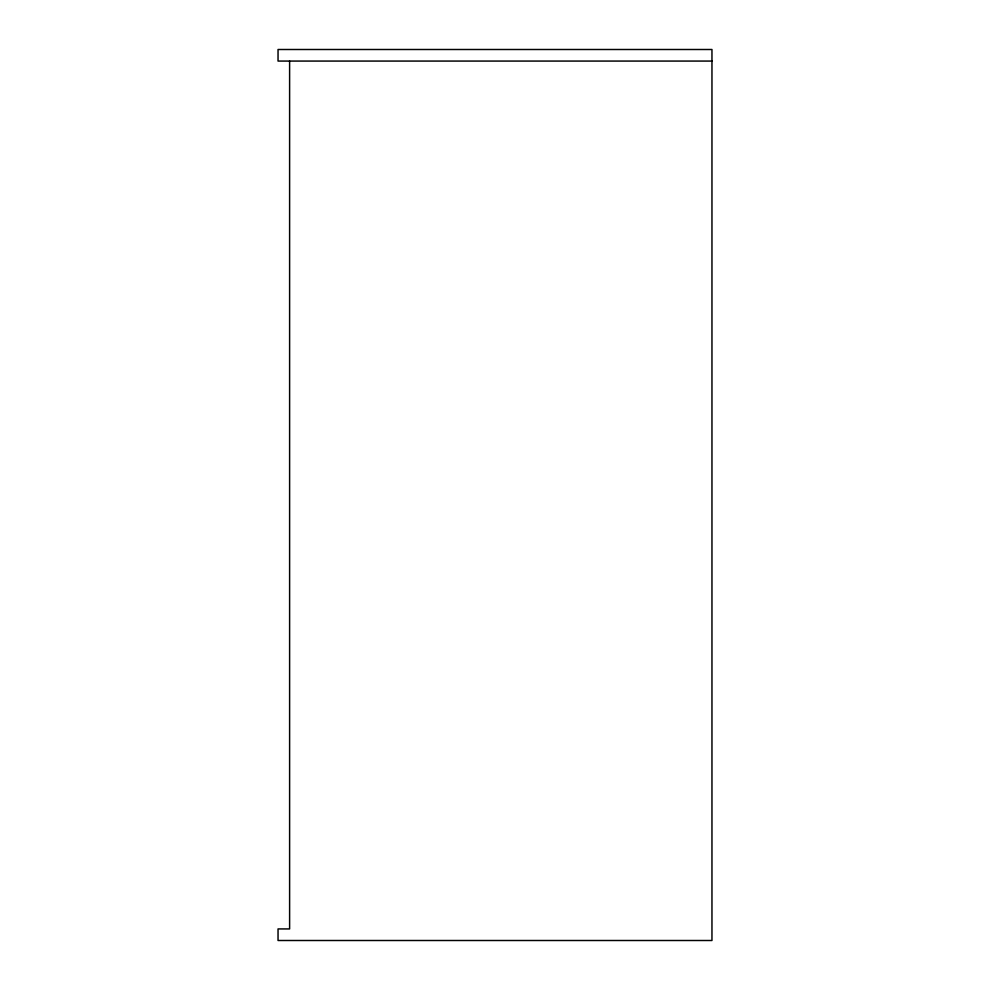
<?xml version="1.0" encoding="UTF-8"?>
<svg xmlns="http://www.w3.org/2000/svg" width="990" height="990" viewBox="0 0 990 990"><rect width="100%" height="100%" fill="white"/><g stroke="black" fill="none" stroke-linecap="round" stroke-linejoin="round"><path stroke-width="1.49" d="M711.959 61.071L278.042 61.071L278.042 49.5L711.959 49.5L711.959 940.5L278.042 940.5L278.042 928.929L289.612 928.929L289.612 61.071"/></g></svg>
